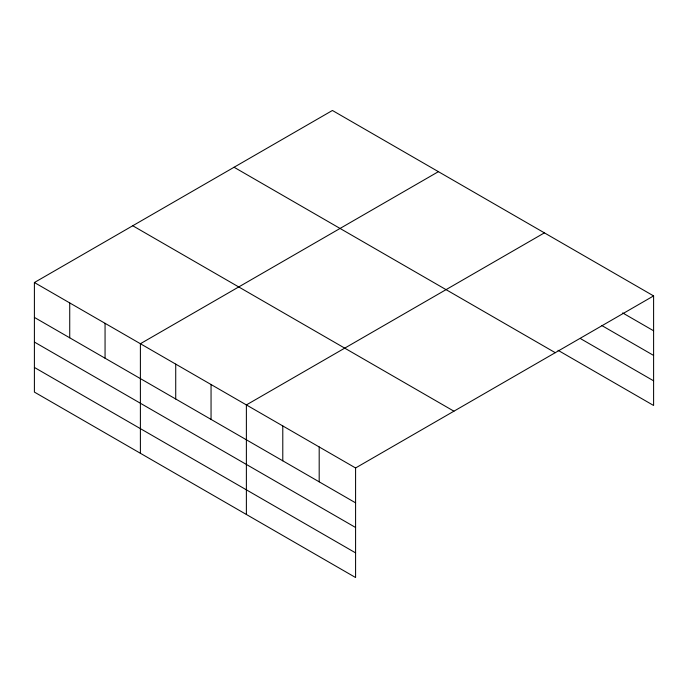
<?xml version="1.0" encoding="UTF-8"?>
<svg xmlns="http://www.w3.org/2000/svg" width="688" height="688" viewBox="0 0 688 688"><rect width="100%" height="100%" fill="white"/><g stroke="black" fill="none" stroke-linecap="round" stroke-linejoin="round"><path stroke-width="1.03" d="M558.045 350.304L653.6 405.473L653.6 295.909L332.416 110.476L34.4 282.527L34.4 392.091L355.584 577.524L355.584 467.969L34.4 282.527M438.402 171.665L140.395 343.725L140.395 453.28M544.397 232.862L246.381 404.922L246.381 514.478M355.584 467.969L653.6 295.909M622.657 312.928L653.6 330.79M601.725 325.484L653.6 355.429M580.801 338.788L653.6 380.825M234.066 167.253L555.259 352.686M132.741 225.75L453.934 411.192M34.4 317.409L355.584 502.842M34.4 342.056L355.584 527.49M34.4 367.444L355.584 552.877M319.189 446.951L319.189 481.832M282.785 425.932L282.785 460.814M211.053 384.523L211.053 419.396M175.724 364.124L175.724 398.997M105.058 323.326L105.058 358.207M69.729 302.926L69.729 337.808"/></g></svg>
